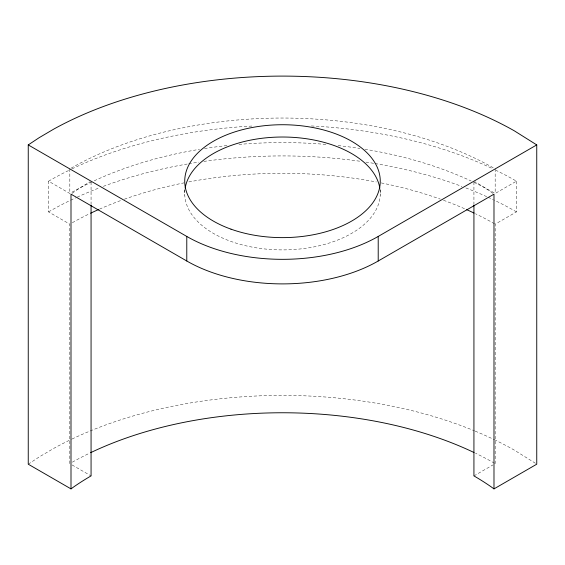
<?xml version="1.0" encoding="UTF-8"?>
<svg xmlns="http://www.w3.org/2000/svg" width="565" height="565" viewBox="0 0 565 565"><rect width="100%" height="100%" fill="white"/><g stroke="black" fill="none" stroke-linecap="round" stroke-linejoin="round"><path stroke-width="0.42" stroke-dasharray="2.83 2.12" d="M72.158 193.322L73.895 192.072A270.727 156.3 0 0 1 90.315 181.612M28.25 464.204L39.133 456.993L53.689 448.426A330.885 191.034 0 0 1 71.324 439.358M71.077 168.179L72.334 167.452A300.806 173.667 0 0 1 490.999 166.52L493.782 168.116M69.82 463.639L69.82 224.178L48.548 211.896L48.548 181.196L69.82 193.47L72.334 192.008A300.806 173.667 0 0 1 91.318 182.177M474.07 182.368A300.806 173.667 0 0 1 490.999 191.083L495.173 193.47L516.445 181.196L514.221 179.896A330.885 191.034 0 0 0 496.056 170.347M516.445 181.196L516.445 211.896L495.173 224.178L495.173 463.639M473.929 475.907L492.899 464.96M48.548 181.196L53.689 178.258A330.885 191.034 0 0 1 69.156 170.234M48.548 211.896L53.689 208.958A330.885 191.034 0 0 1 69.156 200.935M494.474 223.775L490.999 221.784A300.806 173.667 0 0 0 475.525 213.768M494.474 463.243L490.999 461.252A300.806 173.667 0 0 0 475.525 453.236M72.094 464.96L91.064 475.907M516.445 211.896L514.221 210.597A330.885 191.034 0 0 0 493.888 199.996M535.422 463.258L514.221 450.065A330.885 191.034 0 0 0 495.336 440.163M492.828 193.322L491.091 192.072A270.727 156.3 0 0 0 474.678 181.612M495.173 168.914L495.173 193.47M473.929 182.064L473.929 204.12M380.21 189.932L380.21 195.229M184.783 189.932L184.783 195.229M91.064 182.064L91.064 204.12M69.82 168.914L69.82 193.47M72.334 462.177A300.806 173.667 0 0 1 89.863 453.045M72.059 439.012A330.885 191.034 0 0 1 474.416 430.812M475.186 431.13A330.885 191.034 0 0 1 494.608 439.81M70.604 200.236A330.885 191.034 0 0 1 75.724 197.821M77.2 197.143A330.885 191.034 0 0 1 99.376 187.848M103.331 186.358A330.885 191.034 0 0 1 187.149 164.034M188.809 163.744A330.885 191.034 0 0 1 198.823 162.134M203.859 161.399A330.885 191.034 0 0 1 360.873 161.364M365.915 162.099A330.885 191.034 0 0 1 374.27 163.419M375.096 163.56A330.885 191.034 0 0 1 461.902 186.443M465.857 187.94A330.885 191.034 0 0 1 487.27 196.91M488.012 197.242A330.885 191.034 0 0 1 493.16 199.65M72.334 222.709A300.806 173.667 0 0 1 89.863 213.577M99.461 209.149A300.806 173.667 0 0 1 121.136 200.391M124.342 199.233A300.806 173.667 0 0 1 183.964 182.876M188.851 181.923A300.806 173.667 0 0 1 376.389 181.972M381.276 182.926A300.806 173.667 0 0 1 440.29 199.106M443.497 200.264A300.806 173.667 0 0 1 465.2 209.001M72.059 168.843A330.885 191.034 0 0 1 253.381 125.967M311.343 125.953A330.885 191.034 0 0 1 493.16 168.942M94.256 180.8A300.806 173.667 0 0 1 199.523 149.329M204.495 148.531A300.806 173.667 0 0 1 227.102 145.565M238.967 144.421A300.806 173.667 0 0 1 327.135 144.513M338.145 145.593A300.806 173.667 0 0 1 359.926 148.447M364.891 149.238A300.806 173.667 0 0 1 471.146 180.991M379.934 188.851A97.759 56.444 0 0 1 282.493 249.899A97.759 56.444 0 0 1 185.059 188.851"/><path stroke-width="0.85" d="M473.929 205.003L473.929 475.907A270.727 156.3 0 0 1 491.091 486.797L493.987 488.887L536.75 464.197L536.75 144.908L514.221 130.769A330.885 191.034 0 0 0 53.689 129.138L39.133 137.705L28.25 144.915L28.25 464.204L70.999 488.887L73.895 486.797A270.727 156.3 0 0 1 91.064 475.907L91.064 205.003M28.25 144.915L186.782 236.438A135.36 78.154 0 0 0 378.211 236.438L536.75 144.908M70.999 488.887L70.999 194.155L186.782 261.002A135.36 78.154 0 0 0 378.211 261.002L493.987 194.155L493.987 488.887M378.211 236.438L378.211 261.002M186.782 236.438L186.782 261.002M90.591 452.692A300.806 173.667 0 0 1 474.07 452.537M90.591 213.224A300.806 173.667 0 0 1 98.713 209.481M466.697 209.664A300.806 173.667 0 0 1 474.07 213.069M185.165 188.145A97.759 56.444 0 0 1 282.493 137.02A97.759 56.444 0 0 1 379.821 188.145M230.979 229.15A97.759 56.444 0 0 0 380.21 182.954A97.759 56.444 0 0 0 236.297 131.433A97.759 56.444 0 0 0 230.979 229.15"/></g></svg>
